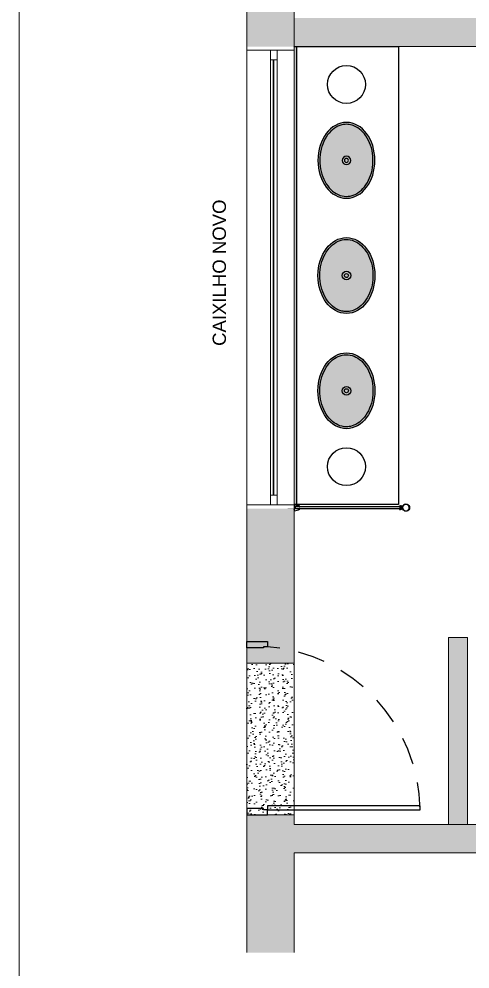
# Model space of a CAD drawing. Header units: metres. Extents: x 512 to 829, y -209 to 245.
# Drawn here: x 805.48 to 807.86, y -102.21 to -97.2 of the extents above; entities that cross this region are included whole.
import ezdxf

# ---------------------------------------------------------------- set-up
doc = ezdxf.new("R2010")
doc.units = ezdxf.units.M
doc.header["$LTSCALE"] = 0.508
doc.set_wipeout_variables(frame=1)
doc.linetypes.add('HIDDEN', pattern=[0.375, 0.25, -0.125])
doc.layers.get('0').update_dxf_attribs({"lineweight": 15})
for name, color, linetype in [('ARQ-ACAB', 1, 'Continuous'), ('ARQ-BANCADA', 2, 'Continuous'), ('ARQ-DIV', 2, 'Continuous'), ('MB-ARQ-MOBILIÁRIO-TEXTO 1', 1, 'Continuous'), ('MB-ARQ-PORTA-PROJEÇÃO ABERTURA', 1, 'HIDDEN'), ('MB-ARQ-SANITÁRIO-HATCH', 255, 'Continuous'), ('MB-ARQ-SANITÁRIO-LOUÇA EXISTENTE', 21, 'Continuous'), ('MB-ARQ-SANITÁRIO-PORTA', 2, 'Continuous'), ('Piso', 4, 'Continuous')]:
    doc.layers.add(name, color=color, linetype=linetype)
for name, color, linetype, lineweight in [('ARQ-HATCH', 7, 'Continuous', 15), ('Hachura', 251, 'Continuous', 0), ('None', 7, 'Continuous', 5), ('Telhado-Princ', 7, 'Continuous', 5)]:
    doc.layers.add(name, color=color, linetype=linetype, lineweight=lineweight)
doc.styles.add('MB', font='arial.ttf')

# ---------------------------------------------------------------- blocks, each defined once
blk = doc.blocks.new('PORTA BAN 60CM')
for points in [[(-0.024, 0.7996), (-0.042, 0.7996), (-0.042, 0.096), (-0.024, 0.096)], [(-0.776, 0.078), (-0.77, 0.078), (-0.77, 0), (-0.8, 0), (-0.8, 0.096), (-0.776, 0.096)], [(-0.03, 0.078), (-0.03, 0), (0, 0), (0, 0.096), (-0.024, 0.096), (-0.024, 0.078)]]:
    blk.add_lwpolyline(points, close=True)
at = {"layer": 'MB-ARQ-PORTA-PROJEÇÃO ABERTURA'}
blk.add_arc((-0.0143, 0.0356), 0.7641, 90.7284, 175.466, dxfattribs=at)
blk = doc.blocks.new('CD-710')
for p, q in [((-0.0193, 0.005), (0.0007, 0.005)), ((-0.0098, 0.007), (-0.0173, 0.007)), ((-0.0093, 0.0065), (-0.0098, 0.007)), ((-0.0088, 0.007), (-0.0093, 0.0065)), ((-0.0006, 0.007), (-0.0088, 0.007)), ((0.0007, -0.005), (-0.0193, -0.005)), ((-0.0173, -0.007), (-0.0098, -0.007)), ((-0.0098, -0.007), (-0.0093, -0.0065)), ((-0.0093, -0.0065), (-0.0088, -0.007)), ((-0.0088, -0.007), (-0.0006, -0.007))]:
    blk.add_line(p, q)
blk.add_circle((0.0191, 0), 0.0175)
for centre, radius, start, end in [((-0.0173, 0.005), 0.002, 90, 180), ((-0.0006, 0.01), 0.003, 270, 333.0306), ((0.0191, 0), 0.0191, 164.7835, 195.2165), ((0.0191, 0), 0.0191, 206.9694, 153.0306), ((-0.0173, -0.005), 0.002, 180, 270), ((-0.0006, -0.01), 0.003, 26.9694, 90)]:
    blk.add_arc(centre, radius, start, end)
blk = doc.blocks.new('fixador alvenaria')
for p, q in [((-0.003, 0), (-0.003, -0.0031)), ((0.003, 0), (0.003, -0.0031)), ((0.003, 0), (0.003, -0.0031)), ((-0.005, -0.0051), (-0.003, -0.0031)), ((-0.005, -0.0051), (-0.005, -0.006)), ((-0.004, -0.0044), (-0.0021, -0.0025)), ((0.004, -0.0044), (-0.004, -0.0044)), ((-0.003, -0.0011), (-0.003, -0.0031)), ((-0.0016, -0.0005), (-0.0021, 0)), ((-0.0021, -0.001), (-0.0016, -0.0005)), ((-0.0016, -0.0015), (-0.0021, -0.001)), ((-0.0021, -0.002), (-0.0016, -0.0015)), ((-0.0016, -0.0025), (-0.0021, -0.002)), ((0.0021, -0.0025), (-0.0021, -0.0025)), ((-0.0005, -0.0048), (-0.0005, -0.0053)), ((0.0004, -0.0047), (-0.0004, -0.0047)), ((0.0005, -0.0048), (0.0005, -0.0053)), ((0.0021, -0.0005), (0.0016, 0)), ((0.0016, -0.001), (0.0021, -0.0005)), ((0.0021, -0.0015), (0.0016, -0.001)), ((0.0016, -0.002), (0.0021, -0.0015)), ((0.0021, -0.0025), (0.0016, -0.002)), ((0.0021, -0.0025), (0.004, -0.0044)), ((0.005, -0.0051), (0.003, -0.0031)), ((0.005, -0.0051), (0.005, -0.006)), ((0.0052, -0.0112), (0.0058, -0.0104)), ((0.0052, -0.0112), (0.0052, -0.0157)), ((0.0052, -0.0157), (0.0058, -0.0164)), ((0.0058, -0.0104), (0.0065, -0.0112)), ((0.0058, -0.0164), (0.0065, -0.0157)), ((0.0065, -0.0112), (0.0072, -0.0104)), ((0.0065, -0.0157), (0.0072, -0.0164)), ((0.0072, -0.0104), (0.0079, -0.0112)), ((0.0072, -0.0164), (0.0079, -0.0157)), ((0.0079, -0.0112), (0.0086, -0.0104)), ((0.0079, -0.0157), (0.0086, -0.0164)), ((0.0086, -0.0104), (0.0093, -0.0112)), ((0.0086, -0.0164), (0.0093, -0.0157)), ((0.0093, -0.0112), (0.01, -0.0104)), ((0.0093, -0.0157), (0.01, -0.0164)), ((0.01, -0.0104), (0.0107, -0.0112)), ((0.01, -0.0164), (0.0107, -0.0157)), ((0.0107, -0.0112), (0.0113, -0.0104)), ((0.0107, -0.0157), (0.0113, -0.0164)), ((0.0109, -0.0153), (0.0109, -0.0116)), ((0.0134, -0.0116), (0.0109, -0.0116)), ((0.0134, -0.0153), (0.0109, -0.0153)), ((0.0113, -0.0104), (0.012, -0.0112)), ((0.0113, -0.0164), (0.012, -0.0157)), ((0.012, -0.0112), (0.0127, -0.0104)), ((0.012, -0.0157), (0.0127, -0.0164)), ((0.0127, -0.0104), (0.0152, -0.0091)), ((0.0127, -0.0104), (0.0134, -0.0112)), ((0.0127, -0.0164), (0.0134, -0.0157)), ((0.0127, -0.0164), (0.0134, -0.0168)), ((0.0134, -0.0116), (0.0134, -0.0112)), ((0.0134, -0.0116), (0.0134, -0.0153)), ((0.0134, -0.0157), (0.0134, -0.0153))]:
    blk.add_line(p, q)
for points in [[(-0.004, 0), (-0.0155, 0, 0.41689), (-0.016, -0.0005, 0.139545), (-0.0074, -0.0295, 0.257225), (-0.0066, -0.03), (-0.0055, -0.03, 0.414214), (-0.005, -0.0295), (-0.005, -0.027, -0.222219), (-0.0051, -0.009), (-0.0051, -0.006), (0.0052, -0.006), (0.0052, -0.009, -0.222219), (0.0051, -0.027), (0.0051, -0.0295, 0.414214), (0.0056, -0.03), (0.0066, -0.03, 0.257225), (0.0074, -0.0295, 0.139545), (0.016, -0.0005, 0.41689), (0.0155, 0), (0.004, 0)], [(-0.0021, 0), (-0.004, 0), (-0.004, 0.005, -0.166225), (-0.003, 0.0081), (-0.0024, 0.0088, 0.428757), (-0.0029, 0.0116), (-0.0049, 0.0056), (-0.0055, 0.0037), (-0.0066, 0.0041), (-0.006, 0.006), (-0.004, 0.012), (-0.004, 0.014, 1), (-0.004, 0.017), (-0.004, 0.02, 1), (-0.004, 0.023), (-0.004, 0.026, 1), (-0.004, 0.029), (-0.004, 0.032, 1), (-0.004, 0.035), (-0.004, 0.036, -0.331679), (-0.0011, 0.0398, -0.501863), (-0.0005, 0.0394), (-0.0005, 0.006), (0.0005, 0.006), (0.0005, 0.0394, -0.501863), (0.0011, 0.0398, -0.331679), (0.004, 0.036), (0.004, 0.035, 1), (0.004, 0.032), (0.004, 0.029, 1), (0.004, 0.026), (0.004, 0.023, 1), (0.004, 0.02), (0.004, 0.017, 1), (0.004, 0.014), (0.004, 0.012), (0.006, 0.006), (0.0066, 0.0041), (0.0055, 0.0037), (0.0049, 0.0056), (0.0029, 0.0116, 0.428757), (0.0024, 0.0088), (0.003, 0.0081, -0.166225), (0.004, 0.005), (0.004, 0), (0.0016, 0)]]:
    blk.add_lwpolyline(points, format="xyb")
for centre, radius, start, end in [((0, 0.0031), 0.0085, 241.9275, 265.904), ((-0.0006, -0.0053), 0.0001, 265.904, 0), ((-0.0006, -0.0053), 0.0001, 265.904, 0), ((-0.0004, -0.0048), 0.0001, 90, 180), ((-0.0004, -0.0048), 0.0001, 90, 180), ((0.0004, -0.0048), 0.0001, 0, 90), ((0.0004, -0.0048), 0.0001, 0, 90), ((0.0006, -0.0053), 0.0001, 180, 274.096), ((0.0006, -0.0053), 0.0001, 180, 274.096), ((0, 0.0031), 0.0085, 274.096, 298.0725)]:
    blk.add_arc(centre, radius, start, end)
blk = doc.blocks.new('CUB01')
at = {"layer": 'MB-ARQ-SANITÁRIO-HATCH'}
h = blk.add_hatch(color=256, dxfattribs=at)
edge = h.paths.add_edge_path()
edge.add_ellipse((0, 0), major_axis=(20, 0), ratio=0.75, start_angle=0, end_angle=360)
for radius in [2.25, 1.06]:
    blk.add_circle((0, 0), radius)
blk.add_ellipse((0, 0), major_axis=(20, 0), ratio=0.75)
blk.add_open_spline([(19, 0), (19, 0.99), (18.86, 1.98), (18.16, 4.34), (17.46, 5.68), (15.53, 8.18), (14.3, 9.32), (11.4, 11.29), (9.73, 12.1), (6.13, 13.33), (4.2, 13.73), (0.26, 14.08), (-1.75, 14.02), (-5.64, 13.45), (-7.52, 12.93), (-10.97, 11.51), (-12.55, 10.6), (-15.23, 8.48), (-16.34, 7.28), (-18, 4.69), (-18.55, 3.32), (-19.08, 0.52), (-19.06, -0.9), (-18.42, -3.69), (-17.81, -5.06), (-16.04, -7.63), (-14.87, -8.82), (-12.09, -10.89), (-10.47, -11.77), (-6.93, -13.11), (-5.02, -13.58), (-1.08, -14.05), (0.94, -14.06), (4.88, -13.61), (6.8, -13.15), (10.35, -11.82), (11.98, -10.95), (14.79, -8.9), (15.96, -7.71), (17.76, -5.16), (18.39, -3.79), (18.91, -1.6), (19, -0.8), (19, 0)], degree=3, knots=[0, 0, 0, 0, 0.217711, 0.217711, 0.526934, 0.526934, 0.836158, 0.836158, 1.145381, 1.145381, 1.454605, 1.454605, 1.763828, 1.763828, 2.073051, 2.073051, 2.382275, 2.382275, 2.691498, 2.691498, 3.000722, 3.000722, 3.309945, 3.309945, 3.620801, 3.620801, 3.931658, 3.931658, 4.242515, 4.242515, 4.553371, 4.553371, 4.864228, 4.864228, 5.175084, 5.175084, 5.485941, 5.485941, 5.796797, 5.796797, 6.107654, 6.107654, 6.283185, 6.283185, 6.283185, 6.283185])
blk = doc.blocks.new('Grupo-1621')
at = {"color": 7, "linetype": 'Continuous', "lineweight": 9}
blk.add_wipeout([(-0.3301, 0.0181), (0.3301, 0.0181), (0.3301, 0.0168), (-0.3301, 0.0168)], dxfattribs=at).dxf.layer = 'None'
blk = doc.blocks.new('Grupo-1622')
at = {"layer": 'None', "color": 7}
blk.add_blockref('Grupo-1621', (0, 0), dxfattribs=at)
at = {"layer": 'None', "color": 7, "linetype": 'Continuous', "lineweight": 25}
for p, q in [((-0.3301, 0.0181), (0.3301, 0.0181)), ((-0.3301, 0.0168), (0.3301, 0.0168))]:
    blk.add_line(p, q, dxfattribs=at)

msp = doc.modelspace()

# ---------------------------------------------------------------- hatches: boundary and pattern name
at = {"layer": 'ARQ-HATCH'}
h = msp.add_hatch(color=121, dxfattribs=at)
h.dxf.hatch_style = 1
h.paths.add_polyline_path([(806.9296, -97.3492), (806.9419, -97.3492), (806.9414, -99.7635), (806.9296, -99.7635)])
at = {"layer": 'Hachura', "linetype": 'Continuous', "lineweight": 0}
h = msp.add_hatch(color=8, dxfattribs=at)
h.dxf.hatch_style = 1
h.paths.add_polyline_path([(810.8936, -97.3492), (810.8936, -97.1992), (806.9296, -97.1992), (806.9296, -97.3492)])
h = msp.add_hatch(color=8, dxfattribs=at)
h.dxf.hatch_style = 1
h.paths.add_polyline_path([(807.7436, -100.4635), (807.7436, -101.4492), (807.8436, -101.4492), (807.8436, -100.4635)])
at = {"layer": 'Hachura', "linetype": 'Continuous', "lineweight": 0, "true_color": 0x000000}
h = msp.add_hatch(dxfattribs=at)
h.set_pattern_fill('AR-SAND', color=18, scale=0.001, angle=90, double=1)
h.set_pattern_definition([(127.5, (830.88072, 139.053484), (-0.048941324, -0.001600031), [0, -0.038608, 0, -0.04318, 0, -0.041275]), (97.5, (830.88072, 139.053484), (-0.07168251, 0.044952328), [0, -0.020828, 0, -0.034798, 0, -0.013335]), (57.5, (830.88072, 139.02224), (-0.0001437185, 0.079099237), [0, -0.0127, 0, -0.04572, 0, -0.05969]), (47.5, (830.88072, 139.02224), (-0.022292932, 0.076355645), [0, -0.00635, 0, -0.029972, 0, -0.03429])])
h.paths.add_polyline_path([(806.9296, -101.3992), (806.9296, -100.5992), (806.6796, -100.5992), (806.6796, -101.3992)])

# ---------------------------------------------------------------- linework, layer by layer
at = {"layer": 'ARQ-ACAB'}
msp.add_lwpolyline([(806.9296, -97.3492), (806.9419, -97.3492), (806.9414, -99.7635), (806.9296, -99.7635)], close=True, dxfattribs=at)
at = {"layer": 'ARQ-BANCADA'}
msp.add_lwpolyline([(807.4801, -97.3492), (807.4801, -99.7635), (806.9298, -99.7635), (806.9294, -97.3492), (807.4801, -97.3492)], dxfattribs=at)
for centre in [(807.205, -97.5492), (807.205, -99.5635)]:
    msp.add_circle(centre, 0.1, dxfattribs=at)
at = {"layer": 'ARQ-DIV'}
for p, q in [((806.937, -99.7742), (807.4861, -99.7742)), ((806.937, -99.7845), (807.4861, -99.7845)), ((807.4852, -99.7705), (807.4894, -99.771)), ((807.4852, -99.7884), (807.4894, -99.7879)), ((807.4853, -99.7705), (807.4901, -99.7705)), ((807.4853, -99.7885), (807.4901, -99.7885)), ((807.486, -99.7735), (807.486, -99.7779)), ((807.486, -99.7735), (807.4901, -99.7735)), ((807.486, -99.7779), (807.486, -99.7745)), ((807.4861, -99.7779), (807.486, -99.7779)), ((807.4861, -99.7725), (807.4861, -99.7735)), ((807.4861, -99.7779), (807.4861, -99.7787)), ((807.4861, -99.7779), (807.4861, -99.7845)), ((807.4861, -99.7837), (807.4861, -99.7865)), ((807.4893, -99.7712), (807.4893, -99.7723)), ((807.4893, -99.7867), (807.4893, -99.7878)), ((807.4895, -99.7725), (807.4901, -99.7725)), ((807.4895, -99.7865), (807.4901, -99.7865)), ((807.4895, -99.7865), (807.4901, -99.7865)), ((807.4949, -99.7705), (807.4901, -99.7705)), ((807.4954, -99.7725), (807.4901, -99.7725)), ((807.4942, -99.7735), (807.4901, -99.7735)), ((807.4954, -99.7865), (807.4901, -99.7865)), ((807.4954, -99.7865), (807.4901, -99.7865)), ((807.4949, -99.7885), (807.4901, -99.7885)), ((807.4941, -99.7725), (807.4941, -99.7735)), ((807.4941, -99.7725), (807.4941, -99.7735)), ((807.4941, -99.7735), (807.4942, -99.7735)), ((807.4941, -99.7779), (807.4941, -99.7787)), ((807.4941, -99.7845), (807.4941, -99.7779)), ((807.4942, -99.7779), (807.4941, -99.7779)), ((807.4941, -99.7837), (807.4941, -99.7865)), ((807.4941, -99.7845), (807.4941, -99.7865)), ((807.4942, -99.7735), (807.4942, -99.7779)), ((807.4942, -99.7735), (807.4942, -99.7745)), ((807.4942, -99.7745), (807.4942, -99.7779)), ((807.4951, -99.7705), (807.4956, -99.771)), ((807.4951, -99.7884), (807.4956, -99.7879)), ((807.4956, -99.7712), (807.4956, -99.7723)), ((807.4956, -99.7867), (807.4956, -99.7878)), ((807.4995, -99.7845), (807.4995, -99.7745))]:
    msp.add_line(p, q, dxfattribs=at)
for centre, start, end in [((807.4853, -99.7707), 90, 135), ((807.4853, -99.7707), 90, 135), ((807.4853, -99.7883), 225, 270), ((807.4895, -99.7712), 135, 180), ((807.4895, -99.7723), 180, 270), ((807.4895, -99.7867), 90, 180), ((807.4895, -99.7878), 180, 225), ((807.4949, -99.7707), 45, 90), ((807.4949, -99.7883), 270, 315), ((807.4954, -99.7723), 270, 0), ((807.4954, -99.7867), 0, 90), ((807.4954, -99.7712), 0, 45), ((807.4954, -99.7878), 315, 0)]:
    msp.add_arc(centre, 0.0002, start, end, dxfattribs=at)
at = {"layer": 'Hachura', "color": 7, "linetype": 'Continuous', "lineweight": 18}
msp.add_line((809.9036, -101.5992), (806.9296, -101.5992), dxfattribs=at)
at = {"layer": 'Hachura', "color": 8, "linetype": 'Continuous', "lineweight": 0}
for points in [[(806.6796, -97.1492), (806.9296, -97.1492), (806.6796, -97.4492), (806.9296, -97.4492)], [(806.6794, -99.7845), (806.9294, -99.7845), (806.6796, -100.5992), (806.9296, -100.5992)], [(806.6796, -101.3992), (806.9296, -101.3992), (806.6796, -102.1242), (806.9296, -102.1242)], [(809.9036, -101.4492), (809.9036, -101.5992), (806.9296, -101.4492), (806.9296, -101.5992)]]:
    msp.add_solid(points, dxfattribs=at)
at = {"layer": 'None', "color": 7, "linetype": 'Continuous', "lineweight": 18}
for p, q in [((805.4796, -73.0266), (805.4796, -105.8992)), ((806.6796, -97.1492), (806.6796, -97.4492)), ((806.9296, -97.1492), (806.9296, -97.4492)), ((806.9296, -97.3492), (810.8936, -97.3492)), ((806.6796, -99.2992), (806.6796, -100.5992)), ((806.9296, -99.2992), (806.9296, -100.5992)), ((806.6796, -101.3992), (806.6796, -102.1242)), ((806.9296, -101.3992), (806.9296, -101.4492)), ((809.1796, -101.4492), (806.9296, -101.4492)), ((809.9036, -101.5992), (806.9296, -101.5992)), ((806.9296, -101.5992), (806.9296, -102.1242))]:
    msp.add_line(p, q, dxfattribs=at)
at = {"layer": 'None', "linetype": 'Continuous', "lineweight": 0}
for p, q in [((806.9296, -100.5992), (806.6796, -100.5992)), ((806.6796, -101.3992), (806.9296, -101.3992))]:
    msp.add_line(p, q, dxfattribs=at)
at = {"layer": 'None', "color": 7, "linetype": 'Continuous', "lineweight": 18}
for points in [[(807.8436, -101.4492), (807.8436, -100.4635), (807.7436, -100.4635), (807.7436, -101.4492)], [(806.9296, -101.3992), (806.9296, -100.5992), (806.6796, -100.5992), (806.6796, -101.3992)]]:
    msp.add_lwpolyline(points, close=True, dxfattribs=at)
at = {"layer": 'Piso', "linetype": 'Continuous', "lineweight": 0, "flags": 128}
msp.add_lwpolyline([(806.9296, -101.4492), (810.8936, -101.4492), (810.8936, -97.3492), (806.9296, -97.3492)], close=True, dxfattribs=at)

# ---------------------------------------------------------------- block references
at = {"layer": 'ARQ-DIV', "rotation": 90}
msp.add_blockref('fixador alvenaria', (806.9296, -99.7795), dxfattribs=at)
at = {"layer": 'ARQ-DIV', "xscale": -1, "rotation": 180}
msp.add_blockref('CD-710', (807.4995, -99.7795), dxfattribs=at)
at = {"layer": 'MB-ARQ-SANITÁRIO-LOUÇA EXISTENTE', "yscale": 0.01, "rotation": 270}
for p, xscale in [((807.205, -97.9492), -0.01), ((807.205, -98.5563), 0.01), ((807.205, -99.1635), 0.01)]:
    msp.add_blockref('CUB01', p, dxfattribs=dict(at, xscale=xscale))
at = {"layer": 'MB-ARQ-SANITÁRIO-PORTA', "xscale": 1.142857142857161, "yscale": 1.142857142857161, "zscale": 1.142857142857161, "rotation": 270}
msp.add_blockref('PORTA BAN 60CM', (806.6796, -101.3992), dxfattribs=at)

# ---------------------------------------------------------------- texts
at = {"layer": 'MB-ARQ-MOBILIÁRIO-TEXTO 1', "insert": (806.5, -98.5414), "char_height": 0.07, "width": 0.8, "attachment_point": 2, "rotation": 90, "style": 'MB'}
msp.add_mtext('CAIXILHO NOVO', dxfattribs=at)

# ---------------------------------------------------------------- next in the draw order: wipeouts: each hides what was drawn before it
at = {"color": 7, "linetype": 'Continuous', "lineweight": 5}
msp.add_wipeout([(806.9294, -99.7845), (806.9294, -97.3492), (806.6794, -97.3492), (806.6794, -99.7845)], dxfattribs=at).dxf.layer = 'None'

# ---------------------------------------------------------------- next in the draw order: linework, layer by layer
at = {"layer": 'None', "color": 7, "linetype": 'Continuous', "lineweight": 5}
for p, q in [((806.6794, -99.7845), (806.6794, -97.3492)), ((806.6794, -97.3492), (806.6794, -97.3682)), ((806.9294, -97.3682), (806.6794, -97.3682)), ((806.9294, -99.7845), (806.9294, -97.3492)), ((806.9294, -97.3492), (806.9294, -97.3682)), ((806.8044, -99.7146), (806.8394, -99.7146)), ((806.8044, -99.7654), (806.8044, -99.7146)), ((806.8394, -99.7146), (806.8044, -99.7146)), ((806.8394, -99.7654), (806.8394, -99.7146)), ((806.6794, -99.7845), (806.6794, -99.7654)), ((806.9294, -99.7654), (806.6794, -99.7654)), ((806.9294, -99.7845), (806.9294, -99.7654))]:
    msp.add_line(p, q, dxfattribs=at)

# ---------------------------------------------------------------- next in the draw order: block references
at = {"layer": 'Telhado-Princ', "extrusion": (0, 0, -1), "zscale": -1, "rotation": 90}
msp.add_blockref('Grupo-1622', (-806.8044, -97.7492), dxfattribs=at)

# ---------------------------------------------------------------- next in the draw order: linework, layer by layer
at = {"layer": 'None', "color": 7, "linetype": 'Continuous', "lineweight": 5}
for p, q in [((806.8044, -97.3682), (806.8044, -97.419)), ((806.8394, -97.3682), (806.8394, -97.419)), ((806.8394, -97.419), (806.8044, -97.419)), ((806.8044, -97.419), (806.8044, -99.7146)), ((806.8394, -97.419), (806.8044, -97.419)), ((806.8394, -99.7146), (806.8394, -97.419))]:
    msp.add_line(p, q, dxfattribs=at)
at = {"layer": 'None', "color": 7, "linetype": 'Continuous', "lineweight": 25}
for p, q in [((806.8213, -99.7146), (806.8213, -97.419)), ((806.8225, -99.7146), (806.8225, -97.419))]:
    msp.add_line(p, q, dxfattribs=at)

doc.saveas('drawing.dxf')
